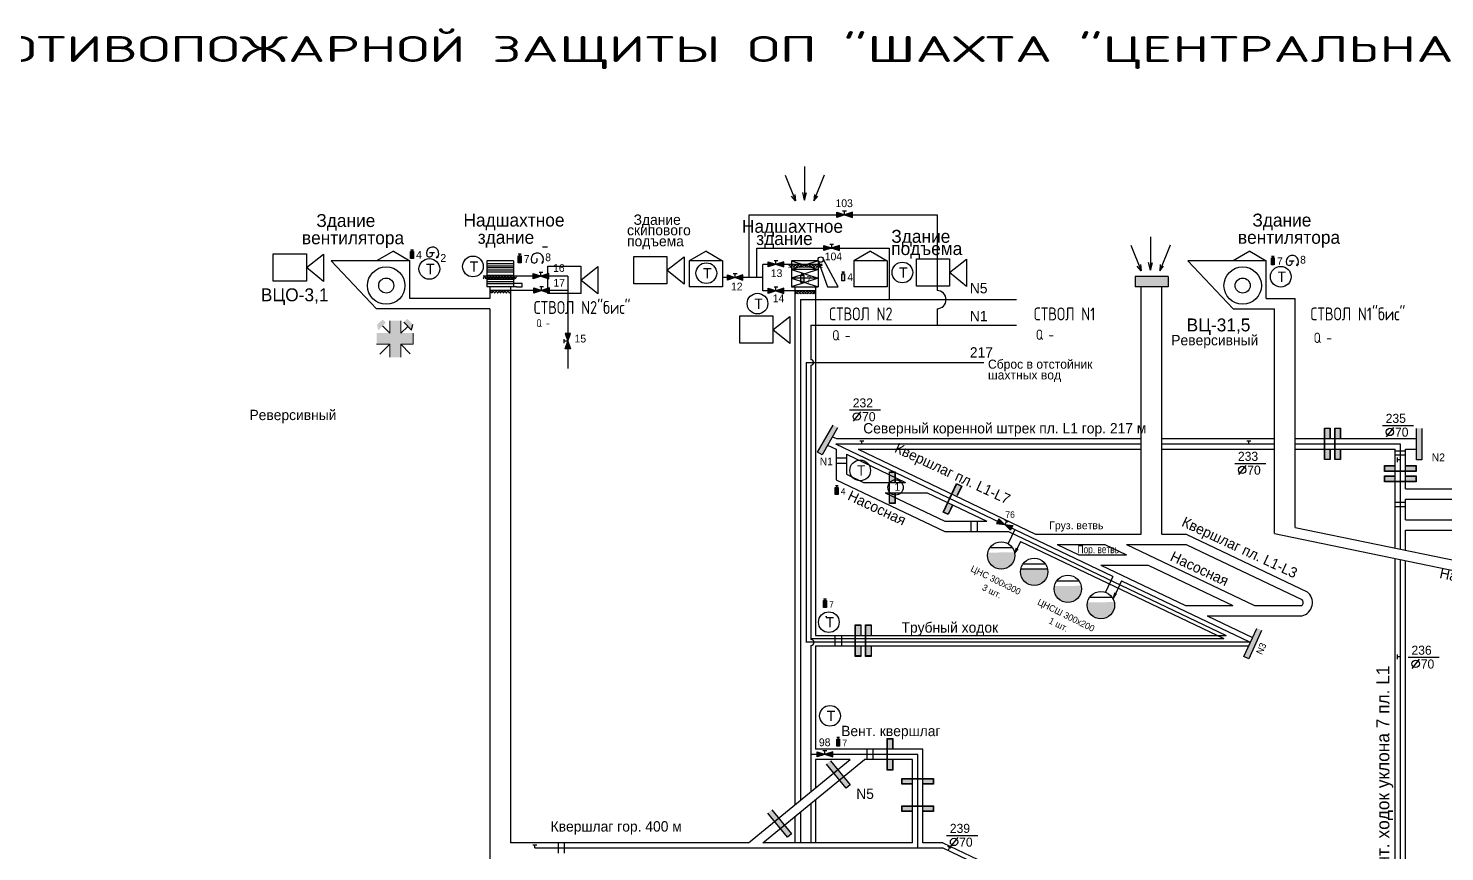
# Model space of a CAD drawing. Header units: millimetres. Extents: x -1214 to 333, y -475 to 396.
# Drawn here: x -731 to -183, y 77 to 396 of the extents above; entities that cross this region are included whole.
import ezdxf

# ---------------------------------------------------------------- set-up
doc = ezdxf.new("R2010")
doc.units = ezdxf.units.MM
for name, color, linetype in [('Двери', 7, 'Continuous'), ('Номера перемычек', 7, 'Continuous'), ('Перемычки', 7, 'Continuous'), ('Пожарные арки', 7, 'Continuous'), ('Пп краны', 1, 'Continuous'), ('Пункты ВГК', 7, 'Continuous'), ('Телефоны', 7, 'Continuous'), ('Трубопровод', 1, 'Continuous')]:
    doc.layers.add(name, color=color, linetype=linetype)
doc.styles.add('ESKD', font='Eskdwin')

msp = doc.modelspace()

# ---------------------------------------------------------------- hatches: boundary and pattern name
for points in [[(-582.05, 309.41), (-583.11, 309.41), (-583.11, 306.69), (-582.05, 306.69)], [(-540.44, 307.82), (-541.5, 307.82), (-541.5, 305.1), (-540.44, 305.1)], [(-249.29, 306.97), (-250.35, 306.97), (-250.35, 304.25), (-249.29, 304.25)], [(-417.9, 218.25), (-418.97, 218.25), (-418.97, 215.53), (-417.9, 215.53)], [(-422.42, 174.52), (-423.49, 174.52), (-423.49, 171.8), (-422.42, 171.8)], [(-417.3, 120.97), (-418.36, 120.97), (-418.36, 118.25), (-417.3, 118.25)]]:
    msp.add_hatch(color=1).paths.add_polyline_path(points)
h = msp.add_hatch(color=1)
h.paths.add_polyline_path([(-415.37, 300.85), (-416.43, 300.85), (-416.43, 298.13), (-415.37, 298.13)])
h.paths.add_polyline_path([(-431.16, 300.24), (-432.23, 300.24), (-432.23, 299.15), (-431.16, 299.15)])
h.paths.add_polyline_path([(-431.16, 299.15), (-432.23, 299.15), (-432.23, 297.97), (-431.16, 297.63)])
h.paths.add_polyline_path([(-432.23, 297.97), (-432.23, 297.52), (-431.16, 297.52), (-431.16, 297.63)])
at = {"layer": 'Двери'}
h = msp.add_hatch(color=256, dxfattribs=at)
h.paths.add_polyline_path([(-227.68, 237.09), (-227.68, 241.19), (-229.88, 241.19), (-229.88, 237.09), (-229.78, 237.09), (-229.78, 241.09), (-227.78, 241.09), (-227.78, 237.09)])
h.paths.add_polyline_path([(-229.78, 233.09), (-229.78, 237.09), (-229.88, 237.09), (-229.88, 233.09)])
h.paths.add_polyline_path([(-227.68, 228.99), (-227.68, 233.09), (-227.78, 233.09), (-227.78, 229.09), (-229.78, 229.09), (-229.78, 233.09), (-229.88, 233.09), (-229.88, 228.99)])
h = msp.add_hatch(color=3, dxfattribs=at)
h.paths.add_polyline_path([(-227.78, 241.09), (-229.78, 241.09), (-229.78, 237.09), (-227.78, 237.09)])
h.paths.add_polyline_path([(-229.78, 229.09), (-227.78, 229.09), (-227.78, 233.09), (-229.78, 233.09)])
h = msp.add_hatch(color=256, dxfattribs=at)
h.paths.add_polyline_path([(-223.68, 237.09), (-223.68, 241.19), (-225.88, 241.19), (-225.88, 237.09), (-225.78, 237.09), (-225.78, 241.09), (-223.78, 241.09), (-223.78, 237.09)])
h.paths.add_polyline_path([(-225.78, 233.09), (-225.78, 237.09), (-225.88, 237.09), (-225.88, 233.09)])
h.paths.add_polyline_path([(-223.68, 228.99), (-223.68, 233.09), (-223.78, 233.09), (-223.78, 229.09), (-225.78, 229.09), (-225.78, 233.09), (-225.88, 233.09), (-225.88, 228.99)])
h = msp.add_hatch(color=3, dxfattribs=at)
h.paths.add_polyline_path([(-223.78, 241.09), (-225.78, 241.09), (-225.78, 237.09), (-223.78, 237.09)])
h.paths.add_polyline_path([(-225.78, 229.09), (-223.78, 229.09), (-223.78, 233.09), (-225.78, 233.09)])
h = msp.add_hatch(color=256, dxfattribs=at)
h.paths.add_polyline_path([(-202.56, 226.66), (-206.66, 226.66), (-206.66, 224.46), (-202.56, 224.46), (-202.56, 224.56), (-206.56, 224.56), (-206.56, 226.56), (-202.56, 226.56)])
h.paths.add_polyline_path([(-198.56, 224.56), (-202.56, 224.56), (-202.56, 224.46), (-198.56, 224.46)])
h.paths.add_polyline_path([(-194.46, 226.66), (-198.56, 226.66), (-198.56, 226.56), (-194.56, 226.56), (-194.56, 224.56), (-198.56, 224.56), (-198.56, 224.46), (-194.46, 224.46)])
h = msp.add_hatch(color=3, dxfattribs=at)
h.paths.add_polyline_path([(-206.56, 226.56), (-206.56, 224.56), (-202.56, 224.56), (-202.56, 226.56)])
h.paths.add_polyline_path([(-194.56, 224.56), (-194.56, 226.56), (-198.56, 226.56), (-198.56, 224.56)])
h = msp.add_hatch(color=256, dxfattribs=at)
h.paths.add_polyline_path([(-395.87, 220.18), (-395.87, 224.28), (-398.07, 224.28), (-398.07, 220.18), (-397.97, 220.18), (-397.97, 224.18), (-395.97, 224.18), (-395.97, 220.18)])
h.paths.add_polyline_path([(-397.97, 216.18), (-397.97, 220.18), (-398.07, 220.18), (-398.07, 216.18)])
h.paths.add_polyline_path([(-395.87, 212.08), (-395.87, 216.18), (-395.97, 216.18), (-395.97, 212.18), (-397.97, 212.18), (-397.97, 216.18), (-398.07, 216.18), (-398.07, 212.08)])
h = msp.add_hatch(color=3, dxfattribs=at)
h.paths.add_polyline_path([(-395.97, 224.18), (-397.97, 224.18), (-397.97, 220.18), (-395.97, 220.18)])
h.paths.add_polyline_path([(-397.97, 212.18), (-395.97, 212.18), (-395.97, 216.18), (-397.97, 216.18)])
h = msp.add_hatch(color=256, dxfattribs=at)
h.paths.add_polyline_path([(-371.84, 215.05), (-370.07, 218.75), (-372.06, 219.7), (-373.82, 216), (-373.73, 215.95), (-372.01, 219.57), (-370.21, 218.7), (-371.93, 215.09)])
h.paths.add_polyline_path([(-375.46, 212.34), (-373.73, 215.95), (-373.82, 216), (-375.55, 212.39)])
h.paths.add_polyline_path([(-375.33, 207.74), (-373.56, 211.44), (-373.65, 211.48), (-375.37, 207.87), (-377.18, 208.73), (-375.46, 212.34), (-375.55, 212.39), (-377.31, 208.69)])
h = msp.add_hatch(color=3, dxfattribs=at)
h.paths.add_polyline_path([(-370.21, 218.7), (-372.01, 219.57), (-373.73, 215.95), (-371.93, 215.09)])
h.paths.add_polyline_path([(-377.18, 208.73), (-375.37, 207.87), (-373.65, 211.48), (-375.46, 212.34)])
h = msp.add_hatch(color=256, dxfattribs=at)
h.paths.add_polyline_path([(-202.56, 222.66), (-206.66, 222.66), (-206.66, 220.46), (-202.56, 220.46), (-202.56, 220.56), (-206.56, 220.56), (-206.56, 222.56), (-202.56, 222.56)])
h.paths.add_polyline_path([(-198.56, 220.56), (-202.56, 220.56), (-202.56, 220.46), (-198.56, 220.46)])
h.paths.add_polyline_path([(-194.46, 222.66), (-198.56, 222.66), (-198.56, 222.56), (-194.56, 222.56), (-194.56, 220.56), (-198.56, 220.56), (-198.56, 220.46), (-194.46, 220.46)])
h = msp.add_hatch(color=3, dxfattribs=at)
h.paths.add_polyline_path([(-206.56, 222.56), (-206.56, 220.56), (-202.56, 220.56), (-202.56, 222.56)])
h.paths.add_polyline_path([(-194.56, 220.56), (-194.56, 222.56), (-198.56, 222.56), (-198.56, 220.56)])
h = msp.add_hatch(color=256, dxfattribs=at)
h.paths.add_polyline_path([(-409.05, 161.08), (-409.05, 165.18), (-411.25, 165.18), (-411.25, 161.08), (-411.15, 161.08), (-411.15, 165.08), (-409.15, 165.08), (-409.15, 161.08)])
h.paths.add_polyline_path([(-411.15, 157.08), (-411.15, 161.08), (-411.25, 161.08), (-411.25, 157.08)])
h.paths.add_polyline_path([(-409.05, 152.98), (-409.05, 157.08), (-409.15, 157.08), (-409.15, 153.08), (-411.15, 153.08), (-411.15, 157.08), (-411.25, 157.08), (-411.25, 152.98)])
h = msp.add_hatch(color=256, dxfattribs=at)
h.paths.add_polyline_path([(-409.05, 161.03), (-409.05, 165.13), (-411.25, 165.13), (-411.25, 161.03), (-411.15, 161.03), (-411.15, 165.03), (-409.15, 165.03), (-409.15, 161.03)])
h.paths.add_polyline_path([(-411.15, 157.03), (-411.15, 161.03), (-411.25, 161.03), (-411.25, 157.03)])
h.paths.add_polyline_path([(-409.05, 152.93), (-409.05, 157.03), (-409.15, 157.03), (-409.15, 153.03), (-411.15, 153.03), (-411.15, 157.03), (-411.25, 157.03), (-411.25, 152.93)])
h = msp.add_hatch(color=3, dxfattribs=at)
h.paths.add_polyline_path([(-409.15, 165.08), (-411.15, 165.08), (-411.15, 161.08), (-409.15, 161.08)])
h.paths.add_polyline_path([(-411.15, 153.08), (-409.15, 153.08), (-409.15, 157.08), (-411.15, 157.08)])
h = msp.add_hatch(color=3, dxfattribs=at)
h.paths.add_polyline_path([(-409.15, 165.03), (-411.15, 165.03), (-411.15, 161.03), (-409.15, 161.03)])
h.paths.add_polyline_path([(-411.15, 153.03), (-409.15, 153.03), (-409.15, 157.03), (-411.15, 157.03)])
h = msp.add_hatch(color=256, dxfattribs=at)
h.paths.add_polyline_path([(-405.05, 161.08), (-405.05, 165.18), (-407.25, 165.18), (-407.25, 161.08), (-407.15, 161.08), (-407.15, 165.08), (-405.15, 165.08), (-405.15, 161.08)])
h.paths.add_polyline_path([(-407.15, 157.08), (-407.15, 161.08), (-407.25, 161.08), (-407.25, 157.08)])
h.paths.add_polyline_path([(-405.05, 152.98), (-405.05, 157.08), (-405.15, 157.08), (-405.15, 153.08), (-407.15, 153.08), (-407.15, 157.08), (-407.25, 157.08), (-407.25, 152.98)])
h = msp.add_hatch(color=256, dxfattribs=at)
h.paths.add_polyline_path([(-405.05, 161.03), (-405.05, 165.13), (-407.25, 165.13), (-407.25, 161.03), (-407.15, 161.03), (-407.15, 165.03), (-405.15, 165.03), (-405.15, 161.03)])
h.paths.add_polyline_path([(-407.15, 157.03), (-407.15, 161.03), (-407.25, 161.03), (-407.25, 157.03)])
h.paths.add_polyline_path([(-405.05, 152.93), (-405.05, 157.03), (-405.15, 157.03), (-405.15, 153.03), (-407.15, 153.03), (-407.15, 157.03), (-407.25, 157.03), (-407.25, 152.93)])
h = msp.add_hatch(color=3, dxfattribs=at)
h.paths.add_polyline_path([(-405.15, 165.08), (-407.15, 165.08), (-407.15, 161.08), (-405.15, 161.08)])
h.paths.add_polyline_path([(-407.15, 153.08), (-405.15, 153.08), (-405.15, 157.08), (-407.15, 157.08)])
h = msp.add_hatch(color=3, dxfattribs=at)
h.paths.add_polyline_path([(-405.15, 165.03), (-407.15, 165.03), (-407.15, 161.03), (-405.15, 161.03)])
h.paths.add_polyline_path([(-407.15, 153.03), (-405.15, 153.03), (-405.15, 157.03), (-407.15, 157.03)])
h = msp.add_hatch(color=256, dxfattribs=at)
h.paths.add_polyline_path([(-396.72, 117.06), (-396.72, 121.16), (-398.92, 121.16), (-398.92, 117.06), (-398.82, 117.06), (-398.82, 121.06), (-396.82, 121.06), (-396.82, 117.06)])
h.paths.add_polyline_path([(-398.82, 113.06), (-398.82, 117.06), (-398.92, 117.06), (-398.92, 113.06)])
h.paths.add_polyline_path([(-396.72, 108.96), (-396.72, 113.06), (-396.82, 113.06), (-396.82, 109.06), (-398.82, 109.06), (-398.82, 113.06), (-398.92, 113.06), (-398.92, 108.96)])
h = msp.add_hatch(color=3, dxfattribs=at)
h.paths.add_polyline_path([(-396.82, 121.06), (-398.82, 121.06), (-398.82, 117.06), (-396.82, 117.06)])
h.paths.add_polyline_path([(-398.82, 109.06), (-396.82, 109.06), (-396.82, 113.06), (-398.82, 113.06)])
h = msp.add_hatch(color=256, dxfattribs=at)
h.paths.add_polyline_path([(-385.13, 103.52), (-381.03, 103.52), (-381.03, 105.72), (-385.13, 105.72), (-385.13, 105.62), (-381.13, 105.62), (-381.13, 103.62), (-385.13, 103.62)])
h.paths.add_polyline_path([(-389.13, 105.62), (-385.13, 105.62), (-385.13, 105.72), (-389.13, 105.72)])
h.paths.add_polyline_path([(-393.23, 103.52), (-389.13, 103.52), (-389.13, 103.62), (-393.13, 103.62), (-393.13, 105.62), (-389.13, 105.62), (-389.13, 105.72), (-393.23, 105.72)])
h = msp.add_hatch(color=3, dxfattribs=at)
h.paths.add_polyline_path([(-381.13, 103.62), (-381.13, 105.62), (-385.13, 105.62), (-385.13, 103.62)])
h.paths.add_polyline_path([(-393.13, 105.62), (-393.13, 103.62), (-389.13, 103.62), (-389.13, 105.62)])
h = msp.add_hatch(color=256, dxfattribs=at)
h.paths.add_polyline_path([(-385.13, 92.92), (-381.03, 92.92), (-381.03, 95.12), (-385.13, 95.12), (-385.13, 95.02), (-381.13, 95.02), (-381.13, 93.02), (-385.13, 93.02)])
h.paths.add_polyline_path([(-389.13, 95.02), (-385.13, 95.02), (-385.13, 95.12), (-389.13, 95.12)])
h.paths.add_polyline_path([(-393.23, 92.92), (-389.13, 92.92), (-389.13, 93.02), (-393.13, 93.02), (-393.13, 95.02), (-389.13, 95.02), (-389.13, 95.12), (-393.23, 95.12)])
h = msp.add_hatch(color=3, dxfattribs=at)
h.paths.add_polyline_path([(-381.13, 93.02), (-381.13, 95.02), (-385.13, 95.02), (-385.13, 93.02)])
h.paths.add_polyline_path([(-393.13, 95.02), (-393.13, 93.02), (-389.13, 93.02), (-389.13, 95.02)])
at = {"layer": 'Перемычки'}
h = msp.add_hatch(color=256, dxfattribs=at)
h.paths.add_polyline_path([(-424.01, 230.74), (-421.98, 234.3), (-422.06, 234.35), (-424.05, 230.88), (-425.79, 231.87), (-423.8, 235.35), (-423.88, 235.39), (-425.92, 231.84)])
h.paths.add_polyline_path([(-422.06, 234.35), (-421.98, 234.3), (-417.95, 241.33), (-419.86, 242.42), (-423.88, 235.39), (-423.8, 235.35), (-419.82, 242.29), (-418.08, 241.29)])
h = msp.add_hatch(color=3, dxfattribs=at)
h.paths.add_polyline_path([(-425.79, 231.87), (-424.05, 230.88), (-422.06, 234.35), (-423.8, 235.35)])
h.paths.add_polyline_path([(-420.07, 237.82), (-421.81, 238.82), (-423.8, 235.35), (-422.06, 234.35)])
h.paths.add_polyline_path([(-420.07, 237.82), (-418.08, 241.29), (-419.82, 242.29), (-421.81, 238.82)])
h = msp.add_hatch(color=256, dxfattribs=at)
h.paths.add_polyline_path([(-192.21, 228.87), (-192.21, 232.97), (-192.31, 232.97), (-192.31, 228.97), (-194.31, 228.97), (-194.31, 232.97), (-194.41, 232.97), (-194.41, 228.87)])
h.paths.add_polyline_path([(-192.31, 232.97), (-192.21, 232.97), (-192.21, 241.07), (-194.41, 241.07), (-194.41, 232.97), (-194.31, 232.97), (-194.31, 240.97), (-192.31, 240.97)])
h = msp.add_hatch(color=3, dxfattribs=at)
h.paths.add_polyline_path([(-194.31, 228.97), (-192.31, 228.97), (-192.31, 232.97), (-194.31, 232.97)])
h.paths.add_polyline_path([(-192.31, 236.97), (-194.31, 236.97), (-194.31, 232.97), (-192.31, 232.97)])
h.paths.add_polyline_path([(-192.31, 236.97), (-192.31, 240.97), (-194.31, 240.97), (-194.31, 236.97)])
h = msp.add_hatch(color=256, dxfattribs=at)
h.paths.add_polyline_path([(-259.14, 151.88), (-257.44, 155.61), (-257.53, 155.65), (-259.19, 152.01), (-261.01, 152.84), (-259.35, 156.48), (-259.44, 156.52), (-261.14, 152.79)])
h.paths.add_polyline_path([(-257.53, 155.65), (-257.44, 155.61), (-254.07, 162.98), (-256.08, 163.89), (-259.44, 156.52), (-259.35, 156.48), (-256.03, 163.76), (-254.21, 162.93)])
h = msp.add_hatch(color=3, dxfattribs=at)
h.paths.add_polyline_path([(-261.01, 152.84), (-259.19, 152.01), (-257.53, 155.65), (-259.35, 156.48)])
h.paths.add_polyline_path([(-255.87, 159.29), (-257.69, 160.12), (-259.35, 156.48), (-257.53, 155.65)])
h.paths.add_polyline_path([(-255.87, 159.29), (-254.21, 162.93), (-256.03, 163.76), (-257.69, 160.12)])
h = msp.add_hatch(color=256, dxfattribs=at)
h.paths.add_polyline_path([(-413.12, 103.26), (-415.72, 106.43), (-415.8, 106.36), (-413.27, 103.27), (-414.81, 102), (-417.35, 105.1), (-417.42, 105.03), (-414.83, 101.86)])
h.paths.add_polyline_path([(-415.8, 106.36), (-415.72, 106.43), (-420.86, 112.69), (-422.56, 111.3), (-417.42, 105.03), (-417.35, 105.1), (-422.42, 111.29), (-420.87, 112.55)])
h = msp.add_hatch(color=3, dxfattribs=at)
h.paths.add_polyline_path([(-414.81, 102), (-413.27, 103.27), (-415.8, 106.36), (-417.35, 105.1)])
h.paths.add_polyline_path([(-418.34, 109.46), (-419.88, 108.19), (-417.35, 105.1), (-415.8, 106.36)])
h.paths.add_polyline_path([(-418.34, 109.46), (-420.87, 112.55), (-422.42, 111.29), (-419.88, 108.19)])
h = msp.add_hatch(color=256, dxfattribs=at)
h.paths.add_polyline_path([(-435.7, 84.26), (-438.29, 87.43), (-438.37, 87.37), (-435.84, 84.28), (-437.38, 83.01), (-439.92, 86.1), (-440, 86.04), (-437.4, 82.87)])
h.paths.add_polyline_path([(-438.37, 87.37), (-438.29, 87.43), (-443.43, 93.7), (-445.13, 92.31), (-440, 86.04), (-439.92, 86.1), (-444.99, 92.29), (-443.44, 93.56)])
h = msp.add_hatch(color=3, dxfattribs=at)
h.paths.add_polyline_path([(-437.38, 83.01), (-435.84, 84.28), (-438.37, 87.37), (-439.92, 86.1)])
h.paths.add_polyline_path([(-440.91, 90.46), (-442.45, 89.2), (-439.92, 86.1), (-438.37, 87.37)])
h.paths.add_polyline_path([(-440.91, 90.46), (-443.44, 93.56), (-444.99, 92.29), (-442.45, 89.2)])
at = {"layer": 'Пп краны'}
h = msp.add_hatch(color=256, dxfattribs=at)
h.paths.add_polyline_path([(-412.38, 323.64), (-412.38, 324.64), (-415.38, 323.64)])
h.paths.add_polyline_path([(-412.38, 322.64), (-412.38, 323.64), (-415.38, 323.64)])
h.paths.add_polyline_path([(-418.38, 323.64), (-418.38, 322.64), (-415.38, 323.64)])
h.paths.add_polyline_path([(-415.38, 323.64), (-418.38, 324.64), (-418.38, 323.64)])
for points in [[(-418.38, 324.64), (-418.38, 323.64), (-415.38, 323.64)], [(-415.38, 323.64), (-412.38, 322.64), (-412.38, 323.64)], [(-460.66, 300.38), (-460.66, 299.38), (-457.66, 299.38)], [(-353.48, 203.87), (-355.75, 206.08), (-356.18, 205.18)], [(-351.22, 201.66), (-350.78, 202.56), (-353.48, 203.87)], [(-425.98, 116.07), (-425.98, 115.07), (-422.98, 115.07)]]:
    msp.add_hatch(color=256, dxfattribs=at).paths.add_polyline_path(points)
h = msp.add_hatch(color=256, dxfattribs=at)
h.paths.add_polyline_path([(-356.18, 205.18), (-356.62, 204.28), (-353.48, 203.87)])
h.paths.add_polyline_path([(-355.75, 206.08), (-356.18, 205.18), (-353.48, 203.87)])
h.paths.add_polyline_path([(-350.78, 202.56), (-350.35, 203.46), (-353.48, 203.87)])
h.paths.add_polyline_path([(-353.48, 203.87), (-351.22, 201.66), (-350.78, 202.56)])
h = msp.add_hatch(color=256, dxfattribs=at)
h.paths.add_polyline_path([(-419.98, 115.07), (-419.98, 116.07), (-422.98, 115.07)])
h.paths.add_polyline_path([(-419.98, 114.07), (-419.98, 115.07), (-422.98, 115.07)])
h.paths.add_polyline_path([(-425.98, 115.07), (-425.98, 114.07), (-422.98, 115.07)])
h.paths.add_polyline_path([(-422.98, 115.07), (-425.98, 116.07), (-425.98, 115.07)])
at = {"layer": 'Пункты ВГК'}
msp.add_hatch(color=1, dxfattribs=at).paths.add_polyline_path([(-591.2, 277.88), (-596.27, 277.88), (-596.27, 273.56), (-591.2, 273.56), (-591.2, 268.54), (-586.87, 268.54), (-586.87, 273.56), (-582.14, 273.56), (-582.14, 277.88), (-586.87, 277.88), (-586.87, 282.68), (-591.2, 282.68)])
h = msp.add_hatch(color=256, dxfattribs=at)
h.paths.add_polyline_path([(-584.41, 283.45), (-585.79, 282.07), (-582.73, 279.01), (-582.21, 281.28)])
h.paths.add_polyline_path([(-592.72, 281.97), (-593.93, 283.18), (-596.08, 281.12), (-595.68, 279.01)])
at = {"layer": 'Трубопровод'}
for points in [[(-423.35, 311.79), (-423.35, 310.79), (-420.35, 310.79)], [(-420.35, 310.79), (-417.35, 309.79), (-417.35, 310.79)], [(-444.91, 305.46), (-444.91, 304.46), (-441.91, 304.46)], [(-441.91, 304.46), (-438.91, 303.46), (-438.91, 304.46)], [(-535.73, 300.92), (-535.73, 299.92), (-532.73, 299.92)], [(-532.73, 299.92), (-529.73, 298.92), (-529.73, 299.92)], [(-457.66, 299.38), (-454.66, 298.38), (-454.66, 299.38)], [(-290.33, 299.82), (-303.08, 299.82), (-303.08, 295.82), (-290.33, 295.82)], [(-535.48, 295.36), (-535.48, 294.36), (-532.48, 294.36)], [(-532.48, 294.36), (-529.48, 293.36), (-529.48, 294.36)], [(-444.91, 295.27), (-444.91, 294.27), (-441.91, 294.27)], [(-441.91, 294.27), (-438.91, 293.27), (-438.91, 294.27)], [(-523.33, 271.8), (-522.33, 271.8), (-522.33, 274.8)], [(-522.33, 274.8), (-521.33, 277.8), (-522.33, 277.8)], [(-349.59, 191.95, 0.054785), (-349.72, 193.1), (-360.05, 193.07, 0.053436), (-360.17, 191.95, 1)], [(-347.24, 186.75, 0.053436), (-347.36, 185.63, 1), (-336.78, 185.63, 0.054785), (-336.91, 186.78)], [(-323.8, 179.06, 0.054785), (-323.93, 180.2), (-334.26, 180.18, 0.053436), (-334.38, 179.06, 1)], [(-310.99, 172.74, 0.054785), (-311.12, 173.89), (-321.46, 173.86, 0.053436), (-321.58, 172.74, 1)]]:
    msp.add_hatch(color=256, dxfattribs=at).paths.add_polyline_path(points)
h = msp.add_hatch(color=256, dxfattribs=at)
h.paths.add_polyline_path([(-417.35, 310.79), (-417.35, 311.79), (-420.35, 310.79)])
h.paths.add_polyline_path([(-417.35, 309.79), (-417.35, 310.79), (-420.35, 310.79)])
h.paths.add_polyline_path([(-423.35, 310.79), (-423.35, 309.79), (-420.35, 310.79)])
h.paths.add_polyline_path([(-420.35, 310.79), (-423.35, 311.79), (-423.35, 310.79)])
h = msp.add_hatch(color=256, dxfattribs=at)
h.paths.add_polyline_path([(-438.91, 304.46), (-438.91, 305.46), (-441.91, 304.46)])
h.paths.add_polyline_path([(-438.91, 303.46), (-438.91, 304.46), (-441.91, 304.46)])
h.paths.add_polyline_path([(-444.91, 304.46), (-444.91, 303.46), (-441.91, 304.46)])
h.paths.add_polyline_path([(-441.91, 304.46), (-444.91, 305.46), (-444.91, 304.46)])
h = msp.add_hatch(dxfattribs=at)
h.set_pattern_fill('ANSI37', color=256, scale=0.25, style=0)
h.paths.add_polyline_path([(-424.07, 304.46), (-436.92, 304.46), (-436.92, 303.28), (-424.07, 303.28)])
h = msp.add_hatch(dxfattribs=at)
h.set_pattern_fill('ANSI37', color=256, scale=0.25, style=0)
h.paths.add_polyline_path([(-542.21, 299.92), (-555.06, 299.92), (-555.06, 298.86), (-542.21, 298.86)])
h = msp.add_hatch(color=256, dxfattribs=at)
h.paths.add_polyline_path([(-529.73, 299.92), (-529.73, 300.92), (-532.73, 299.92)])
h.paths.add_polyline_path([(-529.73, 298.92), (-529.73, 299.92), (-532.73, 299.92)])
h.paths.add_polyline_path([(-535.73, 299.92), (-535.73, 298.92), (-532.73, 299.92)])
h.paths.add_polyline_path([(-532.73, 299.92), (-535.73, 300.92), (-535.73, 299.92)])
h = msp.add_hatch(color=256, dxfattribs=at)
h.paths.add_polyline_path([(-454.66, 299.38), (-454.66, 300.38), (-457.66, 299.38)])
h.paths.add_polyline_path([(-454.66, 298.38), (-454.66, 299.38), (-457.66, 299.38)])
h.paths.add_polyline_path([(-460.66, 299.38), (-460.66, 298.38), (-457.66, 299.38)])
h.paths.add_polyline_path([(-457.66, 299.38), (-460.66, 300.38), (-460.66, 299.38)])
h = msp.add_hatch(dxfattribs=at)
h.set_pattern_fill('ANSI37', color=256, scale=0.25, style=0)
h.paths.add_polyline_path([(-544.56, 294.36), (-552.56, 294.36), (-552.56, 293.38), (-544.56, 293.38)])
h = msp.add_hatch(color=256, dxfattribs=at)
h.paths.add_polyline_path([(-529.48, 294.36), (-529.48, 295.36), (-532.48, 294.36)])
h.paths.add_polyline_path([(-529.48, 293.36), (-529.48, 294.36), (-532.48, 294.36)])
h.paths.add_polyline_path([(-535.48, 294.36), (-535.48, 293.36), (-532.48, 294.36)])
h.paths.add_polyline_path([(-532.48, 294.36), (-535.48, 295.36), (-535.48, 294.36)])
h = msp.add_hatch(color=256, dxfattribs=at)
h.paths.add_polyline_path([(-438.91, 294.27), (-438.91, 295.27), (-441.91, 294.27)])
h.paths.add_polyline_path([(-438.91, 293.27), (-438.91, 294.27), (-441.91, 294.27)])
h.paths.add_polyline_path([(-444.91, 294.27), (-444.91, 293.27), (-441.91, 294.27)])
h.paths.add_polyline_path([(-441.91, 294.27), (-444.91, 295.27), (-444.91, 294.27)])
h = msp.add_hatch(dxfattribs=at)
h.set_pattern_fill('ANSI37', color=256, scale=0.25, style=0)
h.paths.add_polyline_path([(-426.56, 294.27), (-434.56, 294.27), (-434.56, 293.11), (-426.56, 293.11)])
h = msp.add_hatch(color=256, dxfattribs=at)
h.paths.add_polyline_path([(-522.33, 277.8), (-523.33, 277.8), (-522.33, 274.8)])
h.paths.add_polyline_path([(-521.33, 277.8), (-522.33, 277.8), (-522.33, 274.8)])
h.paths.add_polyline_path([(-522.33, 271.8), (-521.33, 271.8), (-522.33, 274.8)])
h.paths.add_polyline_path([(-522.33, 274.8), (-523.33, 271.8), (-522.33, 271.8)])

# ---------------------------------------------------------------- linework, layer by layer
for p, q in [((-589.77, 309.59), (-596.27, 305.82)), ((-589.77, 309.59), (-583.42, 305.82)), ((-468.91, 309.59), (-475.41, 305.82)), ((-468.91, 309.59), (-462.56, 305.82)), ((-405.33, 309.59), (-411.83, 305.82)), ((-405.33, 309.59), (-398.98, 305.82)), ((-258.72, 309.59), (-265.22, 305.82)), ((-258.72, 309.59), (-252.37, 305.82)), ((-583.42, 305.82), (-613.81, 305.82)), ((-613.81, 305.82), (-596.27, 287.32)), ((-583.42, 305.82), (-596.27, 305.82)), ((-583.42, 291.32), (-583.42, 305.82)), ((-543.41, 305.82), (-553.67, 305.82)), ((-553.67, 305.82), (-553.67, 295.82)), ((-543.41, 304.67), (-553.67, 304.67)), ((-543.41, 303.84), (-553.67, 303.84)), ((-543.41, 303.1), (-553.67, 303.1)), ((-543.41, 302.26), (-553.67, 302.26)), ((-543.41, 301.52), (-553.67, 301.52)), ((-543.41, 305.82), (-543.41, 295.82)), ((-462.56, 305.82), (-475.41, 305.82)), ((-475.41, 305.82), (-475.41, 295.82)), ((-462.56, 305.82), (-462.56, 295.82)), ((-425.6, 305.82), (-435.86, 305.82)), ((-435.86, 305.82), (-435.86, 295.82)), ((-435.86, 305.82), (-425.6, 302.49)), ((-425.6, 305.82), (-435.86, 302.49)), ((-425.6, 302.49), (-435.86, 302.49)), ((-425.6, 302.49), (-435.86, 299.15)), ((-435.86, 302.49), (-425.6, 299.15)), ((-425.6, 305.82), (-425.6, 295.82)), ((-425.6, 305.82), (-422.04, 295.81)), ((-417.87, 295.81), (-423.56, 306.31)), ((-411.83, 305.82), (-411.83, 295.82)), ((-398.98, 305.82), (-411.83, 305.82)), ((-398.98, 305.82), (-398.98, 295.82)), ((-252.37, 305.82), (-282.76, 305.82)), ((-282.76, 305.82), (-265.22, 287.32)), ((-252.37, 305.82), (-265.22, 305.82)), ((-252.37, 291.32), (-252.37, 305.82)), ((-543.41, 300.14), (-553.67, 300.14)), ((-543.41, 299.31), (-553.67, 299.31)), ((-543.41, 298.57), (-553.67, 298.57)), ((-543.41, 297.73), (-553.67, 297.73)), ((-543.41, 296.99), (-553.67, 296.99)), ((-542.21, 295.82), (-553.67, 295.82)), ((-553.67, 295.82), (-553.67, 295.82)), ((-552.56, 295.82), (-552.56, 291.32)), ((-544.56, 295.82), (-544.56, 80.89)), ((-540.05, 297.08), (-543.41, 297.08)), ((-542.21, 295.82), (-540.05, 295.82)), ((-540.05, 295.82), (-540.05, 297.08)), ((-462.56, 295.82), (-475.41, 295.82)), ((-475.41, 295.82), (-475.41, 295.82)), ((-425.6, 299.15), (-435.86, 299.15)), ((-435.86, 299.15), (-425.6, 295.82)), ((-425.6, 299.15), (-435.86, 295.82)), ((-435.86, 295.82), (-435.86, 295.82)), ((-435.86, 295.82), (-425.6, 295.82)), ((-434.56, 295.82), (-434.56, 95.59)), ((-426.56, 295.82), (-426.56, 161.03)), ((-422.04, 295.81), (-417.87, 295.81)), ((-398.98, 295.82), (-411.83, 295.82)), ((-411.83, 295.82), (-411.83, 295.82)), ((-290.33, 299.82), (-303.08, 299.82)), ((-303.08, 299.82), (-303.08, 295.82)), ((-290.5, 295.82), (-303.08, 295.82)), ((-290.33, 295.82), (-303.08, 295.82)), ((-300.74, 200.18), (-300.74, 295.82)), ((-292.74, 200.18), (-292.74, 295.82)), ((-290.33, 299.82), (-290.33, 295.82)), ((-552.56, 291.32), (-583.42, 291.32)), ((-556.56, 291.32), (-583.42, 291.32)), ((-252.37, 291.32), (-241.26, 291.32)), ((-241.26, 202.79), (-241.26, 291.32)), ((-552.56, 287.32), (-596.27, 287.32)), ((-552.56, 287.32), (-552.56, -9.34)), ((-265.22, 287.32), (-249.26, 287.32)), ((-249.26, 200.45), (-249.26, 287.32)), ((-420.06, 237.84), (-418.51, 237.09)), ((-418.51, 237.09), (-300.74, 237.09)), ((-292.74, 237.09), (-249.26, 237.09)), ((-241.26, 237.09), (-194.31, 237.09)), ((-421.94, 234.56), (-418.63, 232.97)), ((-418.63, 232.97), (-418.63, 221.23)), ((-414.63, 231.06), (-414.63, 223.32)), ((-414.63, 231.06), (-391.88, 220.18)), ((-410.17, 233.09), (-300.74, 233.09)), ((-410.17, 233.09), (-341.55, 200.18)), ((-292.74, 233.09), (-249.26, 233.09)), ((-241.26, 233.09), (-202.56, 233.09)), ((-202.56, 194.8), (-202.56, 233.09)), ((-198.56, 217.71), (-198.56, 233.09)), ((-198.56, 233.09), (-194.31, 233.09)), ((-418.63, 221.23), (-376.58, 201.18)), ((-414.63, 223.32), (-408.03, 220.18)), ((-408.03, 220.18), (-391.88, 220.18)), ((-399.65, 216.18), (-383.49, 216.18)), ((-399.65, 216.18), (-376.58, 205.18)), ((-383.49, 216.18), (-360.43, 205.18)), ((-198.56, 217.71), (-138.56, 217.71)), ((-198.56, 213.71), (-106.5, 213.71)), ((-198.56, 205.71), (-198.56, 213.71)), ((-198.56, 205.71), (-198.56, 208.18)), ((-376.58, 205.18), (-360.43, 205.18)), ((-241.26, 202.79), (-178.56, 189.84)), ((-198.56, 205.71), (-106.5, 205.71)), ((-376.58, 201.18), (-352.04, 201.18)), ((-352.04, 201.18), (-267.85, 161.03)), ((-341.55, 200.18), (-300.74, 200.18)), ((-292.74, 200.18), (-283.32, 200.18)), ((-283.32, 200.18), (-236.64, 177.92)), ((-249.26, 200.45), (-102.13, 169.89)), ((-198.56, 201.71), (-174, 201.71)), ((-198.56, 193.97), (-198.56, 201.71)), ((-333.17, 196.18), (-314.8, 196.18)), ((-333.17, 196.18), (-324.78, 192.18)), ((-324.78, 192.18), (-306.41, 192.18)), ((-314.8, 196.18), (-306.41, 192.18)), ((-306.41, 196.18), (-298.03, 192.18)), ((-306.41, 196.18), (-283.32, 196.18)), ((-298.03, 192.18), (-256.89, 172.56)), ((-283.32, 196.18), (-274.93, 192.18)), ((-274.93, 192.18), (-238.6, 174.85)), ((-202.56, 194.8), (-202.56, 196.18)), ((-198.56, 193.97), (-198.56, 196.18)), ((-316.39, 188.18), (-298.03, 188.18)), ((-316.39, 188.18), (-283.65, 172.56)), ((-298.03, 188.18), (-265.28, 172.56)), ((-202.56, 20.89), (-202.56, 190.8)), ((-198.56, 20.89), (-198.56, 189.97)), ((-283.65, 172.56), (-265.28, 172.56)), ((-256.89, 172.56), (-238.6, 172.56)), ((-275.26, 168.56), (-238.56, 168.56)), ((-275.26, 168.56), (-257.67, 160.17)), ((-426.56, 161.03), (-267.85, 161.03)), ((-426.56, 157.03), (-259.46, 157.03)), ((-426.56, 157.03), (-426.56, 117.06)), ((-426.56, 157.03), (-426.56, 155.18)), ((-259.46, 157.03), (-259.16, 156.89)), ((-385.13, 117.06), (-426.56, 117.06)), ((-385.13, 80.89), (-385.13, 117.06)), ((-452.5, 80.89), (-413.24, 113.06)), ((-446.96, 80.89), (-407.69, 113.06)), ((-426.56, 113.06), (-426.56, 102.14)), ((-413.24, 113.06), (-426.56, 113.06)), ((-389.13, 113.06), (-407.69, 113.06)), ((-389.13, 80.89), (-389.13, 113.06)), ((-426.56, 97.6), (-426.56, 80.89)), ((-426.56, 97.6), (-426.56, 94.96)), ((-434.56, 91.04), (-434.56, 80.89)), ((-434.56, 91.04), (-434.56, 90.62)), ((-452.5, 80.89), (-544.56, 80.89)), ((-389.13, 80.89), (-446.96, 80.89)), ((-377.34, 80.89), (-385.13, 80.89)), ((-377.34, 80.89), (-335.41, 60.89))]:
    msp.add_line(p, q)
for centre, radius in [((-424.6, 306.34), 1.04), ((-592.55, 296.27), 7.24), ((-261.5, 296.27), 7.24), ((-592.55, 296.27), 2.91), ((-261.5, 296.27), 2.91), ((-395.68, 218.24), 2.97)]:
    msp.add_circle(centre, radius)
for centre, radius, start, end in [((-239.85, 173.7), 5.3, 284.0993, 52.755), ((-239.64, 173.7), 1.55, 312.4066, 47.5934)]:
    msp.add_arc(centre, radius, start, end)
at = {"layer": 'Двери'}
for points in [[(-227.68, 233.09), (-227.68, 228.99), (-229.88, 228.99), (-229.88, 241.19), (-227.68, 241.19), (-227.68, 237.09)], [(-227.78, 233.09), (-227.78, 229.09), (-229.78, 229.09), (-229.78, 241.09), (-227.78, 241.09), (-227.78, 237.09)], [(-223.68, 233.09), (-223.68, 228.99), (-225.88, 228.99), (-225.88, 241.19), (-223.68, 241.19), (-223.68, 237.09)], [(-223.78, 233.09), (-223.78, 229.09), (-225.78, 229.09), (-225.78, 241.09), (-223.78, 241.09), (-223.78, 237.09)], [(-198.56, 226.66), (-194.46, 226.66), (-194.46, 224.46), (-206.66, 224.46), (-206.66, 226.66), (-202.56, 226.66)], [(-198.56, 226.56), (-194.56, 226.56), (-194.56, 224.56), (-206.56, 224.56), (-206.56, 226.56), (-202.56, 226.56)], [(-395.87, 216.18), (-395.87, 212.08), (-398.07, 212.08), (-398.07, 224.28), (-395.87, 224.28), (-395.87, 220.18)], [(-395.97, 216.18), (-395.97, 212.18), (-397.97, 212.18), (-397.97, 224.18), (-395.97, 224.18), (-395.97, 220.18)], [(-373.56, 211.44), (-375.33, 207.74), (-377.31, 208.69), (-372.06, 219.7), (-370.07, 218.75), (-371.84, 215.05)], [(-373.65, 211.48), (-375.37, 207.87), (-377.18, 208.73), (-372.01, 219.57), (-370.21, 218.7), (-371.93, 215.09)], [(-198.56, 222.66), (-194.46, 222.66), (-194.46, 220.46), (-206.66, 220.46), (-206.66, 222.66), (-202.56, 222.66)], [(-198.56, 222.56), (-194.56, 222.56), (-194.56, 220.56), (-206.56, 220.56), (-206.56, 222.56), (-202.56, 222.56)], [(-409.05, 157.08), (-409.05, 152.98), (-411.25, 152.98), (-411.25, 165.18), (-409.05, 165.18), (-409.05, 161.08)], [(-409.05, 157.03), (-409.05, 152.93), (-411.25, 152.93), (-411.25, 165.13), (-409.05, 165.13), (-409.05, 161.03)], [(-409.15, 157.08), (-409.15, 153.08), (-411.15, 153.08), (-411.15, 165.08), (-409.15, 165.08), (-409.15, 161.08)], [(-409.15, 157.03), (-409.15, 153.03), (-411.15, 153.03), (-411.15, 165.03), (-409.15, 165.03), (-409.15, 161.03)], [(-405.05, 157.08), (-405.05, 152.98), (-407.25, 152.98), (-407.25, 165.18), (-405.05, 165.18), (-405.05, 161.08)], [(-405.05, 157.03), (-405.05, 152.93), (-407.25, 152.93), (-407.25, 165.13), (-405.05, 165.13), (-405.05, 161.03)], [(-405.15, 157.08), (-405.15, 153.08), (-407.15, 153.08), (-407.15, 165.08), (-405.15, 165.08), (-405.15, 161.08)], [(-405.15, 157.03), (-405.15, 153.03), (-407.15, 153.03), (-407.15, 165.03), (-405.15, 165.03), (-405.15, 161.03)], [(-396.72, 113.06), (-396.72, 108.96), (-398.92, 108.96), (-398.92, 121.16), (-396.72, 121.16), (-396.72, 117.06)], [(-396.82, 113.06), (-396.82, 109.06), (-398.82, 109.06), (-398.82, 121.06), (-396.82, 121.06), (-396.82, 117.06)], [(-389.13, 103.52), (-393.23, 103.52), (-393.23, 105.72), (-381.03, 105.72), (-381.03, 103.52), (-385.13, 103.52)], [(-389.13, 103.62), (-393.13, 103.62), (-393.13, 105.62), (-381.13, 105.62), (-381.13, 103.62), (-385.13, 103.62)], [(-389.13, 92.92), (-393.23, 92.92), (-393.23, 95.12), (-381.03, 95.12), (-381.03, 92.92), (-385.13, 92.92)], [(-389.13, 93.02), (-393.13, 93.02), (-393.13, 95.02), (-381.13, 95.02), (-381.13, 93.02), (-385.13, 93.02)]]:
    msp.add_lwpolyline(points, dxfattribs=at)
at = {"layer": 'Перемычки'}
for points in [[(-418.08, 241.29), (-424.05, 230.88), (-425.79, 231.87), (-419.82, 242.29)], [(-192.31, 240.97), (-192.31, 228.97), (-194.31, 228.97), (-194.31, 240.97)], [(-254.21, 162.93), (-259.19, 152.01), (-261.01, 152.84), (-256.03, 163.76)], [(-420.87, 112.55), (-413.27, 103.27), (-414.81, 102), (-422.42, 111.29)], [(-443.44, 93.56), (-435.84, 84.28), (-437.38, 83.01), (-444.99, 92.29)]]:
    msp.add_lwpolyline(points, dxfattribs=at)
at = {"layer": 'Пожарные арки', "color": 1}
for p, q in [((-202.56, 232.39), (-198.56, 232.39)), ((-202.56, 230.84), (-198.56, 230.84)), ((-418.63, 229.71), (-414.63, 229.71)), ((-418.63, 227.57), (-414.63, 227.57)), ((-202.56, 212.5), (-198.56, 212.5)), ((-202.56, 210.87), (-198.56, 210.87)), ((-366.64, 205.18), (-366.64, 201.18)), ((-364.08, 205.18), (-364.08, 201.18)), ((-419.09, 161.03), (-419.09, 157.03)), ((-416.54, 161.03), (-416.54, 157.03)), ((-419.09, 157.03), (-419.09, 157.03)), ((-406.73, 117), (-406.73, 113)), ((-404.46, 117), (-404.46, 113)), ((-526.05, 80.89), (-526.05, 76.89)), ((-523.78, 80.89), (-523.78, 76.89))]:
    msp.add_line(p, q, dxfattribs=at)
at = {"layer": 'Пп краны'}
for p, q in [((-418.38, 322.64), (-418.38, 324.64)), ((-418.38, 324.64), (-412.38, 322.64)), ((-412.38, 324.64), (-418.38, 322.64)), ((-416.13, 325.14), (-414.63, 325.14)), ((-415.38, 323.64), (-415.38, 325.14)), ((-412.38, 322.64), (-412.38, 324.64)), ((-423.35, 309.79), (-423.35, 311.79)), ((-460.66, 298.38), (-460.66, 300.38)), ((-457.66, 299.38), (-457.66, 300.88)), ((-409.47, 236.19), (-407.97, 236.19)), ((-408.69, 234.98), (-408.69, 236.19)), ((-259.85, 236.19), (-258.35, 236.19)), ((-259.07, 234.98), (-259.07, 236.19)), ((-355.75, 206.08), (-356.62, 204.28)), ((-356.62, 204.28), (-350.35, 203.46)), ((-351.22, 201.66), (-355.75, 206.08)), ((-352.13, 204.87), (-353.48, 205.53)), ((-352.82, 205.21), (-353.48, 203.84)), ((-350.35, 203.46), (-351.22, 201.66)), ((-425.98, 116.07), (-419.98, 114.07)), ((-419.98, 116.07), (-425.98, 114.07)), ((-425.98, 114.07), (-425.98, 116.07)), ((-423.73, 116.57), (-422.23, 116.57)), ((-422.98, 115.07), (-422.98, 116.57)), ((-419.98, 114.07), (-419.98, 116.07)), ((-535.87, 80.11), (-534.37, 80.11)), ((-535.09, 78.89), (-535.09, 80.11)), ((-374.13, 78.76), (-375.48, 79.41)), ((-374.82, 79.1), (-375.38, 77.95))]:
    msp.add_line(p, q, dxfattribs=at)
at = {"layer": 'Пп краны', "color": 7}
for p, q in [((-413.48, 248.22), (-401.46, 248.22)), ((-409.19, 247.44), (-412.06, 243.85)), ((-207.49, 242.24), (-195.47, 242.24)), ((-203.2, 241.46), (-206.07, 237.86)), ((-264.6, 227.55), (-252.57, 227.55)), ((-260.3, 226.77), (-263.18, 223.18)), ((-197.52, 152.61), (-185.5, 152.61)), ((-193.23, 151.83), (-196.1, 148.24)), ((-375.95, 83.72), (-363.92, 83.72)), ((-371.65, 82.94), (-374.53, 79.35))]:
    msp.add_line(p, q, dxfattribs=at)
for centre in [(-410.61, 245.67), (-204.61, 239.68), (-261.72, 225), (-194.64, 150.06), (-373.07, 81.17)]:
    msp.add_circle(centre, 1.42, dxfattribs=at)
at = {"layer": 'Пункты ВГК'}
for p, q in [((-594, 280.69), (-591.2, 277.88)), ((-584.24, 280.51), (-586.87, 277.88)), ((-585.79, 282.07), (-582.73, 279.01)), ((-582.73, 279.01), (-582.21, 281.28)), ((-591.2, 273.56), (-594.98, 269.78)), ((-586.87, 273.56), (-583.23, 269.91))]:
    msp.add_line(p, q, dxfattribs=at)
at = {"layer": 'Пункты ВГК', "color": 1, "lineweight": 20}
for p, q in [((-591.2, 277.88), (-591.2, 282.68)), ((-586.87, 277.88), (-586.87, 282.68)), ((-582.14, 273.56), (-582.14, 277.88)), ((-596.27, 273.56), (-591.2, 273.56)), ((-591.2, 268.54), (-591.2, 273.56)), ((-586.87, 273.56), (-582.14, 273.56)), ((-586.87, 268.54), (-586.87, 273.56))]:
    msp.add_line(p, q, dxfattribs=at)
at = {"layer": 'Телефоны', "color": 1}
for p, q in [((-623.37, 303.21), (-616.79, 308.41)), ((-616.79, 308.41), (-616.79, 297.85)), ((-484.02, 302.2), (-477.43, 307.41)), ((-477.43, 307.41), (-477.43, 296.84)), ((-616.79, 297.85), (-623.37, 303.21)), ((-517.28, 298.42), (-510.7, 303.62)), ((-510.7, 303.62), (-510.7, 293.06)), ((-477.43, 296.84), (-484.02, 302.2)), ((-374.8, 301.29), (-368.22, 306.49)), ((-368.22, 295.93), (-374.8, 301.29)), ((-368.22, 306.49), (-368.22, 295.93)), ((-510.7, 293.06), (-517.28, 298.42)), ((-443.09, 279.18), (-436.51, 284.38)), ((-436.51, 284.38), (-436.51, 273.82)), ((-436.51, 273.82), (-443.09, 279.18))]:
    msp.add_line(p, q, dxfattribs=at)
for points in [[(-636.19, 308.57), (-623.37, 308.57), (-623.37, 298), (-636.19, 298)], [(-496.83, 307.56), (-484.02, 307.56), (-484.02, 297), (-496.83, 297)], [(-387.61, 306.65), (-374.8, 306.65), (-374.8, 296.08), (-387.61, 296.08)], [(-530.09, 303.78), (-517.28, 303.78), (-517.28, 293.21), (-530.09, 293.21)], [(-455.9, 284.54), (-443.09, 284.54), (-443.09, 273.97), (-455.9, 273.97)]]:
    msp.add_lwpolyline(points, close=True, dxfattribs=at)
at = {"layer": 'Телефоны', "color": 7}
for centre in [(-575.88, 302.71), (-559.02, 303.66), (-468.81, 301.06), (-393.04, 301.32), (-246.78, 299.7), (-449.03, 289.3), (-409.36, 224.81), (-421.46, 166.16), (-421.02, 129.94)]:
    msp.add_circle(centre, 4, dxfattribs=at)
at = {"layer": 'Трубопровод'}
for p, q in [((-430.81, 342.25), (-430.81, 329.35)), ((-438.37, 338.95), (-434.39, 329.04)), ((-423.25, 338.95), (-427.24, 329.04)), ((-434.39, 329.04), (-435.9, 330.86)), ((-434.6, 331.54), (-434.39, 329.04)), ((-430.81, 329.35), (-431.56, 332.26)), ((-430.81, 329.35), (-430.07, 332.26)), ((-427.03, 331.54), (-427.24, 329.04)), ((-427.24, 329.04), (-425.73, 330.86)), ((-452.21, 299.38), (-452.21, 323.64)), ((-452.21, 323.64), (-379.62, 323.64)), ((-379.62, 323.64), (-379.62, 294.33)), ((-421.1, 312.29), (-419.6, 312.29)), ((-420.35, 310.79), (-420.35, 312.29)), ((-297.15, 315.14), (-297.15, 302.24)), ((-582.05, 309.97), (-583.1, 309.97)), ((-582.57, 309.42), (-582.57, 309.97)), ((-582.57, 309.97), (-582.05, 309.97)), ((-575.81, 309.11), (-573.86, 309.11)), ((-573.08, 306.94), (-572.69, 307.76)), ((-573.08, 306.94), (-572.36, 307.52)), ((-540.44, 308.38), (-541.49, 308.38)), ((-540.95, 307.83), (-540.95, 308.38)), ((-540.95, 308.38), (-540.44, 308.38)), ((-532.14, 311.22), (-530.2, 311.22)), ((-449.32, 299.37), (-449.32, 310.79)), ((-449.32, 310.79), (-398.21, 310.79)), ((-417.35, 311.79), (-423.35, 309.79)), ((-423.35, 311.79), (-417.35, 309.79)), ((-417.35, 309.79), (-417.35, 311.79)), ((-398.21, 310.79), (-398.21, 290.83)), ((-304.71, 311.84), (-300.72, 301.93)), ((-289.59, 311.84), (-293.58, 301.93)), ((-249.29, 307.53), (-250.34, 307.53)), ((-249.81, 307.53), (-249.29, 307.53)), ((-249.81, 306.98), (-249.81, 307.53)), ((-533.48, 301.42), (-531.98, 301.42)), ((-532.73, 299.92), (-532.73, 301.42)), ((-532.31, 304.87), (-532.07, 305.75)), ((-532.31, 304.87), (-531.7, 305.57)), ((-446.96, 294.27), (-446.96, 304.46)), ((-424.07, 304.46), (-446.96, 304.46)), ((-444.91, 303.46), (-444.91, 305.46)), ((-444.91, 305.46), (-438.91, 303.46)), ((-438.91, 305.46), (-444.91, 303.46)), ((-442.66, 305.96), (-441.16, 305.96)), ((-441.91, 304.46), (-441.91, 305.96)), ((-438.91, 303.46), (-438.91, 305.46)), ((-415.37, 301.41), (-416.42, 301.41)), ((-415.89, 301.41), (-415.37, 301.41)), ((-415.89, 300.86), (-415.89, 301.41)), ((-300.72, 301.93), (-302.24, 303.74)), ((-300.94, 304.43), (-300.72, 301.93)), ((-297.15, 302.24), (-297.9, 305.14)), ((-297.15, 302.24), (-296.4, 305.14)), ((-293.37, 304.43), (-293.58, 301.93)), ((-293.58, 301.93), (-292.06, 303.74)), ((-243.5, 305.84), (-241.56, 305.84)), ((-240.56, 303.88), (-240.31, 304.76)), ((-240.56, 303.88), (-239.95, 304.58)), ((-529.73, 300.92), (-535.73, 298.92)), ((-535.73, 300.92), (-529.73, 298.92)), ((-535.73, 298.92), (-535.73, 300.92)), ((-533.23, 295.86), (-531.73, 295.86)), ((-532.48, 294.36), (-532.48, 295.86)), ((-529.73, 298.92), (-529.73, 300.92)), ((-522.33, 299.92), (-522.33, 264.21)), ((-446.96, 299.37), (-462.56, 299.39)), ((-454.66, 300.38), (-460.66, 298.38)), ((-460.66, 300.38), (-454.66, 298.38)), ((-458.41, 300.88), (-456.91, 300.88)), ((-454.66, 298.38), (-454.66, 300.38)), ((-442.66, 295.77), (-441.16, 295.77)), ((-441.91, 294.27), (-441.91, 295.77)), ((-431.16, 300.8), (-432.21, 300.8)), ((-431.68, 300.8), (-431.16, 300.8)), ((-431.68, 300.25), (-431.68, 300.8)), ((-529.48, 295.36), (-535.48, 293.36)), ((-535.48, 295.36), (-529.48, 293.36)), ((-535.48, 293.36), (-535.48, 295.36)), ((-529.48, 293.36), (-529.48, 295.36)), ((-426.56, 294.27), (-446.96, 294.27)), ((-444.91, 293.27), (-444.91, 295.27)), ((-444.91, 295.27), (-438.91, 293.27)), ((-438.91, 295.27), (-444.91, 293.27)), ((-438.91, 293.27), (-438.91, 295.27)), ((-379.62, 287.33), (-379.62, 280.99)), ((-523.83, 274.05), (-523.83, 275.55)), ((-522.33, 274.8), (-523.83, 274.8)), ((-523.33, 271.8), (-521.33, 277.8)), ((-523.33, 277.8), (-521.33, 271.8)), ((-521.33, 277.8), (-523.33, 277.8)), ((-521.33, 271.8), (-523.33, 271.8)), ((-311.63, 183.85), (-418.72, 234.98)), ((-300.74, 234.98), (-418.72, 234.98)), ((-249.26, 234.98), (-292.74, 234.98)), ((-200.56, 234.98), (-241.26, 234.98)), ((-200.56, 194.39), (-200.56, 234.98)), ((-201.8, 229.84), (-201.8, 228)), ((-200.56, 228.93), (-201.8, 228.93)), ((-417.9, 218.81), (-418.95, 218.81)), ((-418.42, 218.26), (-418.42, 218.81)), ((-418.42, 218.81), (-417.9, 218.81)), ((-359.08, 195), (-350.57, 195.02)), ((-347.24, 186.75), (-336.91, 186.78)), ((-346.27, 188.68), (-337.77, 188.7)), ((-200.56, 18.89), (-200.56, 190.39)), ((-333.29, 182.1), (-324.78, 182.12)), ((-320.48, 175.78), (-311.98, 175.81)), ((-422.42, 175.08), (-423.47, 175.08)), ((-422.94, 174.53), (-422.94, 175.08)), ((-422.75, 168.37), (-422.24, 168.37)), ((-201.8, 153.65), (-201.8, 151.81)), ((-200.56, 152.75), (-201.8, 152.75)), ((-417.3, 121.54), (-418.35, 121.54)), ((-417.82, 121.54), (-417.3, 121.54)), ((-417.82, 120.98), (-417.82, 121.53)), ((-428.37, 115.06), (-387.13, 115.06)), ((-387.13, 78.89), (-387.13, 115.06)), ((-535.11, 78.89), (-377.34, 78.89)), ((-377.34, 78.89), (-251.54, 18.89))]:
    msp.add_line(p, q, dxfattribs=at)
at = {"layer": 'Трубопровод', "color": 1}
for p, q in [((-522.33, 299.92), (-555.06, 299.92)), ((-522.33, 294.36), (-552.56, 294.36)), ((-349.59, 201.97), (-352.18, 196.5)), ((-311.63, 183.85), (-314.54, 177.73))]:
    msp.add_line(p, q, dxfattribs=at)
at = {"layer": 'Трубопровод', "color": 5}
for p, q in [((-432.37, 290.83), (-432.37, 97.39)), ((-432.37, 290.83), (-348.99, 290.83)), ((-428.37, 280.99), (-428.37, 267.61)), ((-428.37, 280.99), (-348.99, 280.99)), ((-430.19, 266.56), (-430.19, 158.3)), ((-430.19, 266.56), (-361.6, 266.56)), ((-428.37, 265.51), (-428.37, 159.45)), ((-347.39, 197.33), (-349.56, 192.77)), ((-347.39, 197.33), (-268.78, 159.84)), ((-349.53, 192.8), (-348.99, 194.86)), ((-349.53, 192.8), (-348.31, 194.54)), ((-308.32, 182.1), (-311.47, 175.46)), ((-308.31, 182.13), (-258.85, 158.55)), ((-311.45, 175.49), (-310.91, 177.55)), ((-311.45, 175.49), (-310.23, 177.23)), ((-428.37, 159.84), (-268.78, 159.84)), ((-430.19, 158.55), (-258.85, 158.55)), ((-428.37, 157.16), (-428.37, 100.66)), ((-428.37, 96.12), (-428.37, 80.89)), ((-432.37, 92.84), (-432.37, 80.89))]:
    msp.add_line(p, q, dxfattribs=at)
at = {"layer": 'Трубопровод'}
for points in [[(-583.11, 309.41), (-582.05, 309.41), (-582.05, 306.69), (-583.11, 306.69)], [(-541.5, 307.82), (-540.44, 307.82), (-540.44, 305.1), (-541.5, 305.1)], [(-250.35, 306.97), (-249.29, 306.97), (-249.29, 304.25), (-250.35, 304.25)], [(-432.23, 300.24), (-431.16, 300.24), (-431.16, 297.52), (-432.23, 297.52)], [(-416.43, 300.85), (-415.37, 300.85), (-415.37, 298.13), (-416.43, 298.13)], [(-418.97, 218.25), (-417.9, 218.25), (-417.9, 215.53), (-418.97, 215.53)], [(-423.49, 174.52), (-422.42, 174.52), (-422.42, 171.8), (-423.49, 171.8)], [(-418.36, 120.97), (-417.3, 120.97), (-417.3, 118.25), (-418.36, 118.25)]]:
    msp.add_lwpolyline(points, close=True, dxfattribs=at)
for centre in [(-354.88, 191.95), (-342.07, 185.63), (-329.09, 179.06), (-316.29, 172.74)]:
    msp.add_circle(centre, 5.29, dxfattribs=at)
for centre, radius, start, end in [((-574.64, 308.77), 2.4, 310.4028, 199.875), ((-575.85, 308.52), 1.19, 208.6814, 29.4883), ((-534.14, 306.43), 2.4, 319.6206, 199.875), ((-535.35, 306.19), 1.19, 208.6814, 29.4883), ((-242.33, 305.5), 2.4, 319.6206, 199.875), ((-243.54, 305.26), 1.19, 208.6814, 29.4883), ((-379.62, 290.83), 3.5, 270, 90)]:
    msp.add_arc(centre, radius, start, end, dxfattribs=at)
at = {"layer": 'Трубопровод', "color": 5}
for centre, radius in [((-428.37, 266.56), 1.05), ((-428.37, 158.3), 1.15)]:
    msp.add_arc(centre, radius, 270, 90, dxfattribs=at)

# ---------------------------------------------------------------- texts
for s, height, p in [('Здание', 5, (-619.56, 318.92)), ('Надшахтное', 5, (-562.7, 319.1)), ('Здание', 4, (-496.92, 319.75)), ('Здание', 5, (-257.76, 319.1)), ('скипового', 4, (-499.45, 315.71)), ('Надшахтное', 5, (-455.05, 316.68)), ('Здание', 5, (-397.31, 312.81)), ('вентилятора', 5, (-625.13, 312.25)), ('здание', 5, (-557.18, 312.43)), ('подъема', 4, (-499.45, 311.44)), ('здание', 5, (-449.54, 311.95)), ('вентилятора', 5, (-263.34, 312.43)), ('подъема', 5, (-397.33, 308.08)), ('ВЦО-3,1', 5, (-640.99, 290.2)), ('ВЦ-31,5', 5, (-283.17, 278.56)), ('Реверсивный', 4, (-289.1, 273.17)), ('Реверсивный', 4, (-645.41, 244.26)), ('Северный коренной штрек пл. L1 гор. 217 м', 4, (-408.18, 239.11)), ('1', 3, (-396.11, 216.95)), ('Груз. ветвь', 3, (-336.26, 202.08)), ('Трубный ходок', 4, (-393.37, 162.1)), ('Вент. квершлаг', 4, (-416.68, 122.09)), ('Квершлаг гор. 400 м', 4, (-529, 85.2))]:
    msp.add_text(s, height=height).set_placement(p)
at = {"style": 'ESKD'}
for s, height, p in [('СТВОЛ N2"бис"', 5, (-535.54, 285.3)), ('СТВОЛ N2', 5, (-421.35, 282.81)), ('СТВОЛ N1', 5, (-342.23, 282.81)), ('СТВОЛ N1"бис"', 5, (-235.31, 282.81)), ('Q - ', 3, (-534.54, 280.25)), ('Q - ', 4, (-341.46, 275.29)), ('Q - ', 4, (-420.15, 275.06)), ('Q -', 4, (-234.09, 274.09))]:
    msp.add_text(s, height=height, dxfattribs=at).set_placement(p)
for s, height, rotation, p in [('Квершлаг пл. L1-L7', 4, 335, (-396.4, 232.04)), ('Насосная', 4, 334.7278, (-414.54, 213.65)), ('Квершлаг пл. L1-L3', 4, 335, (-285.43, 203.47)), ('Насосная', 4, 335, (-289.88, 190.14)), ('Наклонный квершлаг', 4, 348, (-185.65, 183.28)), ('Вент. ходок уклона 7 пл. L1', 5, 90, (-204.82, 63.86))]:
    msp.add_text(s, height=height, rotation=rotation).set_placement(p)
at = {"width": 0.8}
msp.add_text('Пор. ветвь', height=3, dxfattribs=at).set_placement((-325.31, 192.8))
at = {"layer": 'Номера перемычек'}
for s, height, p in [('N2', 3, (-188.45, 228.36)), ('N1', 3, (-424.99, 226.79)), ('N5', 4, (-410.88, 97.8))]:
    msp.add_text(s, height=height, dxfattribs=at).set_placement(p)
msp.add_text('N3', height=2.6, rotation=65.5482, dxfattribs=at).set_placement((-254.09, 153.36))
at = {"layer": 'Пп краны', "color": 7}
for s, p in [('232', (-412.22, 249.17)), ('70', (-408.62, 243.84)), ('235', (-206.23, 243.19)), ('70', (-202.63, 237.86)), ('233', (-263.34, 228.51)), ('70', (-259.74, 223.18)), ('236', (-196.26, 153.56)), ('70', (-192.66, 148.23)), ('239', (-374.69, 84.68)), ('70', (-371.09, 79.35))]:
    msp.add_text(s, height=3.5, dxfattribs=at).set_placement(p)
at = {"layer": 'Телефоны'}
for p in [(-577.13, 300.68), (-560.27, 301.63), (-470.06, 299.03), (-394.29, 299.29), (-248.02, 297.67), (-450.27, 287.27), (-410.6, 222.78), (-422.7, 164.13), (-422.27, 127.91)]:
    msp.add_text('Т', height=4, dxfattribs=at).set_placement(p)
at = {"layer": 'Трубопровод', "color": 1, "lineweight": 20, "style": 'ESKD', "width": 2}
msp.add_text('СХЕМА ПРОТИВОПОЖАРНОЙ ЗАЩИТЫ ОП "ШАХТА "ЦЕНТРАЛЬНАЯ"', height=10, dxfattribs=at).set_placement((-843.51, 382.72))
at = {"layer": 'Трубопровод'}
for s, height, p in [('103', 3, (-418.88, 326.6)), ('4', 3, (-581.01, 306.62)), ('2', 3, (-571.6, 305.44)), ('7', 3, (-539.39, 305.03)), ('8', 3, (-531.1, 305.7)), ('104', 3, (-423.03, 306.04)), ('7', 3, (-248.25, 304.18)), ('8', 3, (-239.29, 304.76)), ('16', 3, (-528.05, 301.57)), ('13', 3, (-443.9, 299.57)), ('17', 3, (-527.92, 295.85)), ('12', 3, (-459.29, 294.41)), ('7', 2.5, (-430.12, 297.45)), ('4', 3, (-414.33, 298.06)), ('14', 3, (-443.15, 289.83)), ('15', 3, (-519.75, 274.27)), ('4', 2.5, (-416.86, 215.46)), ('76', 2.5, (-353.27, 206.48)), ('7', 2.5, (-421.38, 171.73)), ('98', 3, (-425.3, 118.2)), ('7', 2.5, (-416.26, 118.18))]:
    msp.add_text(s, height=height, dxfattribs=at).set_placement(p)
at = {"layer": 'Трубопровод', "color": 5}
for s, height, p in [('N5', 4, (-366.97, 293.27)), ('N1', 4, (-366.97, 282.47)), ('217', 4, (-366.97, 268.44)), ('Сброс в отстойник', 3.5, (-359.95, 264.15)), ('шахтных вод', 3.5, (-359.95, 259.98))]:
    msp.add_text(s, height=height, dxfattribs=at).set_placement(p)
at = {"layer": 'Трубопровод', "color": 7}
for s, p in [('ЦНС 300x300', (-366.91, 186)), ('3 шт.', (-362.49, 178.74)), ('ЦНСШ 300x200', (-341.12, 173.1)), ('1 шт.', (-336.7, 165.84))]:
    msp.add_text(s, height=2.5, rotation=333.4704, dxfattribs=at).set_placement(p)

doc.saveas('drawing.dxf')
